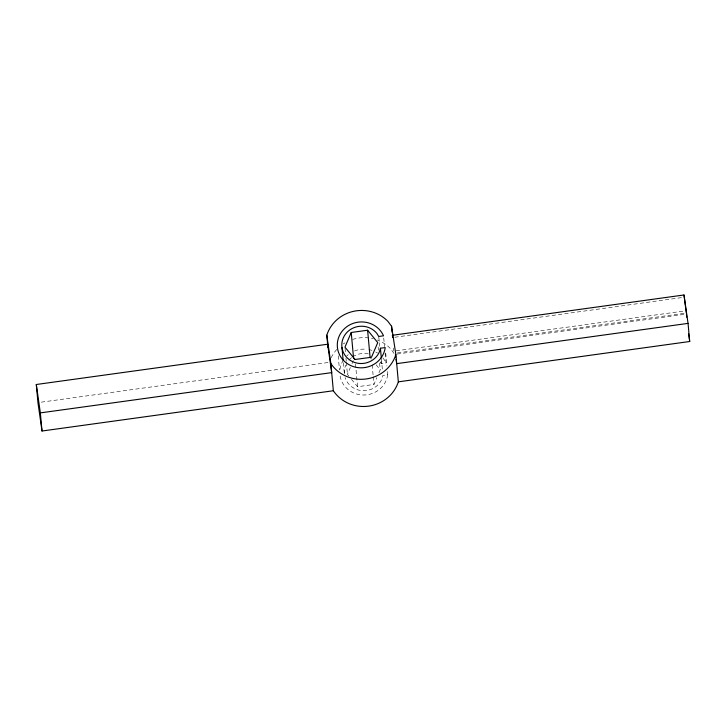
<?xml version="1.0" encoding="UTF-8"?>
<svg xmlns="http://www.w3.org/2000/svg" width="726" height="726" viewBox="0 0 726 726"><rect width="100%" height="100%" fill="white"/><g stroke="black" fill="none" stroke-linecap="round" stroke-linejoin="round"><path stroke-width="0.54" stroke-dasharray="3.63 2.72" d="M348.779 375.977L347.436 374.326L350.359 367.483M352.028 363.581L353.281 360.65M351.484 379.281L357.564 386.722L373.954 384.453L376.876 377.611M378.963 372.728L380.215 369.797L379.526 362.183M394.817 337.245L681.95 297.56M396.06 350.83L684.309 310.991M41.309 402.159L328.161 362.51M397.385 352.945L685.643 313.106M397.086 354.052L685.344 314.213M380.252 362.083L381.214 363.662L386.014 363L385.125 353.208M387.403 371.494L387.693 374.761L382.901 375.424L381.921 378.972A19.557 18.64 -5.2 0 1 362.891 390.697A19.557 18.64 -5.2 0 1 345.104 377.593M370.088 357.401L371.44 359.052M376.168 364.842L380.215 369.797M394.018 353.408L390.207 348.344A36.109 34.421 -5.2 0 0 377.302 340.013M393.528 348.008L393.819 351.139M385.715 353.008L386.904 366.058M383.736 337.989L384.526 346.692M381.413 359.107L382.402 369.988M378.745 336.483L379.634 346.266M381.023 361.484L381.214 363.662M378.137 346.964L378.437 350.222M372.175 364.879L373.164 375.759M373.264 376.839L373.954 384.453M355.486 363.889L357.564 386.722M345.059 348.235L345.458 352.582M345.948 358.018L346.248 361.276M346.347 362.365L347.436 374.326M343.362 362.782L344.351 373.654M338.198 355.785L339.487 369.924M387.693 374.761A24.076 22.942 -5.2 0 1 363.935 395.017A24.076 22.942 -5.2 0 1 339.986 375.36M339.95 369.362A24.076 22.942 -5.2 0 1 342.935 360.849M346.738 356.049A24.076 22.942 -5.2 0 1 348.28 354.669M354.515 350.967A24.076 22.942 -5.2 0 1 366.857 349.27M368.926 349.587A24.076 22.942 -5.2 0 1 371.957 350.395M375.759 352.028A24.076 22.942 -5.2 0 1 377.547 353.09M382.847 357.845A24.076 22.942 -5.2 0 1 386.014 363M344.342 373.772A19.557 18.64 -5.2 0 1 345.73 365.151M348.897 360.141A19.557 18.64 -5.2 0 1 351.856 357.419M352.673 356.838A19.557 18.64 -5.2 0 1 368.3 353.871M331.165 357.664A36.109 34.421 -5.2 0 1 337.672 348.544M343.244 343.942A36.109 34.421 -5.2 0 1 345.013 342.835M352.627 339.423A36.109 34.421 -5.2 0 1 373.336 338.77"/><path stroke-width="1.09" d="M42.008 431.017L40.357 412.894L331.691 372.629L327.635 344.233L36.3 384.499L37.952 402.621L42.008 431.017L333.343 390.751A36.109 34.421 -5.2 0 0 368.654 406.143A36.109 34.421 -5.2 0 0 398.338 381.84L395.879 354.587L391.55 326.228L387.729 321.155A36.109 34.421 -5.2 0 0 353.181 311.409A36.109 34.421 -5.2 0 0 326.809 335.176L327.925 347.436M398.338 381.84L689.7 341.501L688.048 323.379L683.992 294.983L392.376 335.285L392.702 337.472M380.424 348.235L379.444 351.792A19.557 18.64 -5.2 0 1 350.921 360.74A19.557 18.64 -5.2 0 1 346.874 332.463A19.557 18.64 -5.2 0 1 376.812 333.334L378.745 336.483L383.537 335.811A24.076 22.942 -5.2 0 0 345.013 328.161A24.076 22.942 -5.2 0 0 350.34 365.378A24.076 22.942 -5.2 0 0 385.225 347.572L380.424 348.235L381.313 358.027M354.787 359.515L371.485 357.274L377.747 342.608L367.61 330.221L351.221 332.49L344.959 347.146L355.087 359.533M688.048 323.379L396.705 363.644L396.042 359.279M395.371 354.923L395.706 357.101M688.611 333.851L689.7 341.501M326.809 335.176L330.865 363.572L333.343 390.751M36.3 384.499L40.357 412.894M686.315 312.942L683.992 294.983M686.469 314.059L686.751 317.198M391.55 326.228L392.094 332.263M367.61 330.221L370.088 357.401M351.221 332.49L353.598 358.58M341.982 347.554L343.162 360.604M395.87 354.66A36.109 34.421 -5.2 0 1 366.176 378.963A36.109 34.421 -5.2 0 1 330.865 363.572"/></g></svg>
